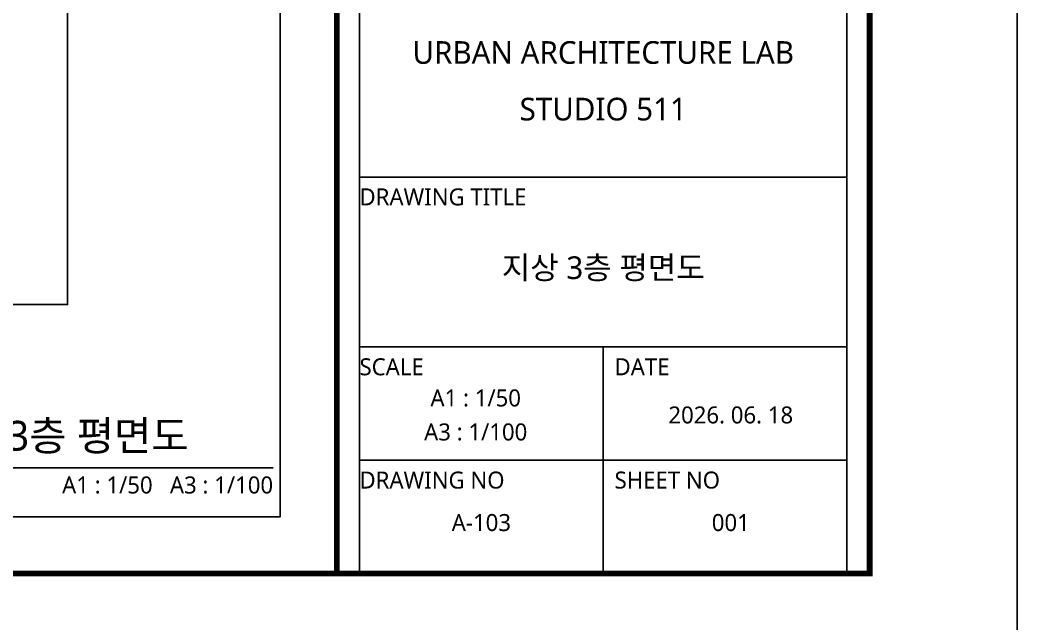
# Model space of a CAD drawing. Header units: millimetres. Extents: x 2135 to 254135, y 1035 to 90135.
# Drawn here: x 119340 to 128135, y 60848 to 66173 of the extents above; entities that cross this region are included whole.
import ezdxf
from ezdxf.enums import TextEntityAlignment as Align

# ---------------------------------------------------------------- set-up
doc = ezdxf.new("R2010")
doc.units = ezdxf.units.MM
doc.layers.get('Defpoints').update_dxf_attribs({"color": 157})
for name, color, linetype in [('form_TED.A', 40, 'Continuous'), ('TEXT1_TED.A', 2, 'Continuous'), ('TEXT2_TED.A', 3, 'Continuous'), ('TITLE_TED.A', 6, 'Continuous'), ('WA2(가벽)_TED.A', 7, 'Continuous')]:
    doc.layers.add(name, color=color, linetype=linetype)
doc.styles.add('맑은고딕', font='malgun.ttf')

# ---------------------------------------------------------------- blocks, each defined once
blk = doc.blocks.new('FORM_TED.A')
at = {"layer": 'Defpoints', "color": 143, "ltscale": 100, "true_color": 0x7aafdf}
for points in [[(12, 13.5), (355, 13.5), (355, 283.5), (12, 283.5)], [(30.75, 32.25), (336.25, 32.25), (336.25, 264.75), (30.75, 264.75)]]:
    blk.add_lwpolyline(points, close=True, dxfattribs=at)
at = {"layer": 'form_TED.A', "color": 253, "ltscale": 30}
for p, q in [((362, 8.5), (362, 258.5)), ((405, 8.5), (405, 258.5))]:
    blk.add_line(p, q, dxfattribs=at)
at = {"layer": 'form_TED.A', "ltscale": 30}
for p, q in [((405, 43.5), (362, 43.5)), ((405, 28.5), (362, 28.5)), ((383.5, 28.5), (383.5, 8.5)), ((405, 18.5), (362, 18.5))]:
    blk.add_line(p, q, dxfattribs=at)
blk.add_lwpolyline([(420, 0), (0, 0), (0, 297), (420, 297)], close=True, dxfattribs=at)
at = {"layer": 'form_TED.A', "ltscale": 30, "const_width": 0.5}
blk.add_lwpolyline([(407, 8.5), (7, 8.5), (7, 288.5), (407, 288.5)], close=True, dxfattribs=at)
blk.add_lwpolyline([(360, 8.5), (360, 288.5)], dxfattribs=at)
at = {"layer": 'TEXT1_TED.A', "style": '맑은고딕'}
blk.add_text('2026. 06. 18', height=1.5, dxfattribs=at).set_placement((394.75, 22.5), align=Align.MIDDLE_CENTER)
at = {"layer": 'TEXT2_TED.A', "style": '맑은고딕'}
for s, p in [('DRAWING TITLE', (362, 42.5)), ('SCALE', (362, 27.5)), ('DATE', (384.5, 27.5)), ('DRAWING NO', (362, 17.5)), ('SHEET NO', (384.5, 17.5))]:
    blk.add_text(s, height=1.5, dxfattribs=at).set_placement(p, align=Align.TOP_LEFT)

msp = doc.modelspace()

# ---------------------------------------------------------------- linework, layer by layer
at = {"layer": 'TITLE_TED.A', "color": 4}
msp.add_line((117447.7, 62217.1), (121572.7, 62217.1), dxfattribs=at)

# ---------------------------------------------------------------- block references
at = {"layer": 'WA2(가벽)_TED.A', "xscale": 100, "yscale": 100, "zscale": 100}
for p in [(86134.6, 60435.4), (128134.6, 60435.4)]:
    msp.add_blockref('FORM_TED.A', p, dxfattribs=at)

# ---------------------------------------------------------------- texts
at = {"layer": 'TEXT1_TED.A', "style": '맑은고딕'}
for s, height, p in [('URBAN ARCHITECTURE LAB', 200, (124484.6, 65885.4)), ('STUDIO 511', 200, (124484.6, 65385.4)), ('지상 3층 평면도', 200, (124484.6, 63985.4)), ('A1 : 1/50', 150, (123359.6, 62835.4)), ('A3 : 1/100', 150, (123359.6, 62535.4)), ('A-103', 150, (123409.6, 61735.4)), ('001', 150, (125609.6, 61735.4))]:
    msp.add_text(s, height=height, dxfattribs=at).set_placement(p, align=Align.MIDDLE_CENTER)
at = {"layer": 'TEXT1_TED.A', "linetype": 'ByBlock', "style": '맑은고딕'}
msp.add_text('지상3층 평면도', height=262.5, dxfattribs=at).set_placement((119697.7, 62292.1), align=Align.BOTTOM_CENTER)
at = {"layer": 'TEXT2_TED.A', "style": '맑은고딕'}
msp.add_text('A1 : 1/50   A3 : 1/100', height=150, dxfattribs=at).set_placement((121572.7, 61992.1), align=Align.RIGHT)

doc.saveas('drawing.dxf')
